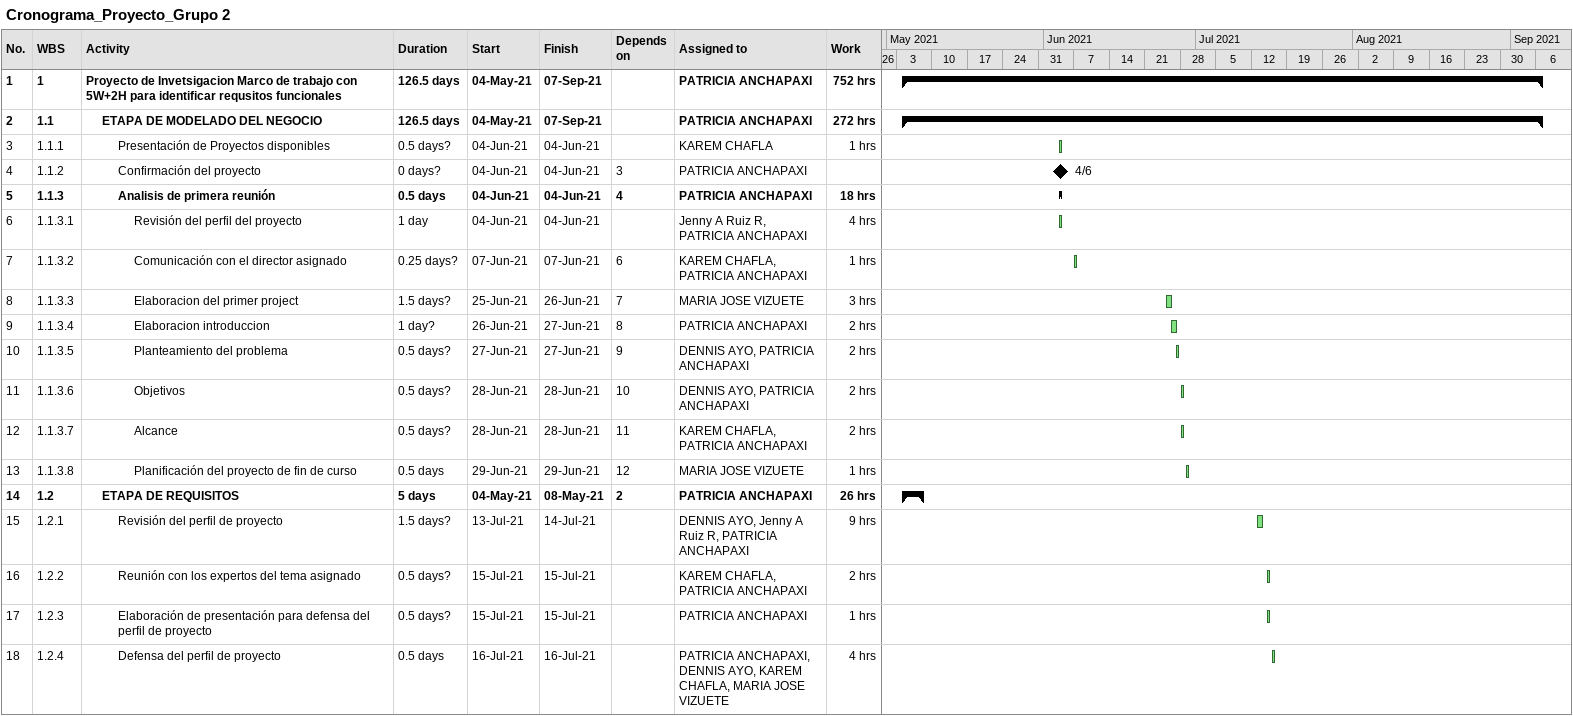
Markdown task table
Cronograma_Proyecto_Grupo 2

| ID | WBS | Task | Duration | Start | Finish | Predecessors | Resources | Work (h) |
|---|---|---|---|---|---|---|---|---|
| 1 | 1 | **Proyecto de Invetsigacion Marco de trabajo con 5W+2H para identificar requsitos funcionales** | 126.5d | 2021-05-04 | 2021-09-07 |  | PATRICIA ANCHAPAXI | 752 |
| 2 | 1.1 | **ETAPA DE MODELADO DEL NEGOCIO** | 126.5d | 2021-05-04 | 2021-09-07 |  | PATRICIA ANCHAPAXI | 272 |
| 3 | 1.1.1 | Presentación de Proyectos disponibles | 0.5d? | 2021-06-04 | 2021-06-04 |  | KAREM CHAFLA | 1 |
| 4 | 1.1.2 | Confirmación del proyecto | 0d? | 2021-06-04 | 2021-06-04 | 3 | PATRICIA ANCHAPAXI |  |
| 5 | 1.1.3 | **Analisis de primera reunión** | 0.5d | 2021-06-04 | 2021-06-04 | 4 | PATRICIA ANCHAPAXI | 18 |
| 6 | 1.1.3.1 | Revisión del perfil del proyecto | 1d | 2021-06-04 | 2021-06-04 |  | Jenny A Ruiz R, PATRICIA ANCHAPAXI | 4 |
| 7 | 1.1.3.2 | Comunicación con el director asignado | 0.25d? | 2021-06-07 | 2021-06-07 | 6 | KAREM CHAFLA, PATRICIA ANCHAPAXI | 1 |
| 8 | 1.1.3.3 | Elaboracion del primer project | 1.5d? | 2021-06-25 | 2021-06-26 | 7 | MARIA JOSE VIZUETE | 3 |
| 9 | 1.1.3.4 | Elaboracion introduccion | 1d? | 2021-06-26 | 2021-06-27 | 8 | PATRICIA ANCHAPAXI | 2 |
| 10 | 1.1.3.5 | Planteamiento del problema | 0.5d? | 2021-06-27 | 2021-06-27 | 9 | DENNIS AYO, PATRICIA ANCHAPAXI | 2 |
| 11 | 1.1.3.6 | Objetivos | 0.5d? | 2021-06-28 | 2021-06-28 | 10 | DENNIS AYO, PATRICIA ANCHAPAXI | 2 |
| 12 | 1.1.3.7 | Alcance | 0.5d? | 2021-06-28 | 2021-06-28 | 11 | KAREM CHAFLA, PATRICIA ANCHAPAXI | 2 |
| 13 | 1.1.3.8 | Planificación del proyecto de fin de curso | 0.5d | 2021-06-29 | 2021-06-29 | 12 | MARIA JOSE VIZUETE | 1 |
| 14 | 1.2 | **ETAPA DE REQUISITOS** | 5d | 2021-05-04 | 2021-05-08 | 2 | PATRICIA ANCHAPAXI | 26 |
| 15 | 1.2.1 | Revisión del perfil de proyecto | 1.5d? | 2021-07-13 | 2021-07-14 |  | DENNIS AYO, Jenny A Ruiz R, PATRICIA ANCHAPAXI | 9 |
| 16 | 1.2.2 | Reunión con los expertos del tema asignado | 0.5d? | 2021-07-15 | 2021-07-15 |  | KAREM CHAFLA, PATRICIA ANCHAPAXI | 2 |
| 17 | 1.2.3 | Elaboración de presentación para defensa del perfil de proyecto | 0.5d? | 2021-07-15 | 2021-07-15 |  | PATRICIA ANCHAPAXI | 1 |
| 18 | 1.2.4 | Defensa del perfil de proyecto | 0.5d | 2021-07-16 | 2021-07-16 |  | PATRICIA ANCHAPAXI, DENNIS AYO, KAREM CHAFLA, MARIA JOSE VIZUETE | 4 |
